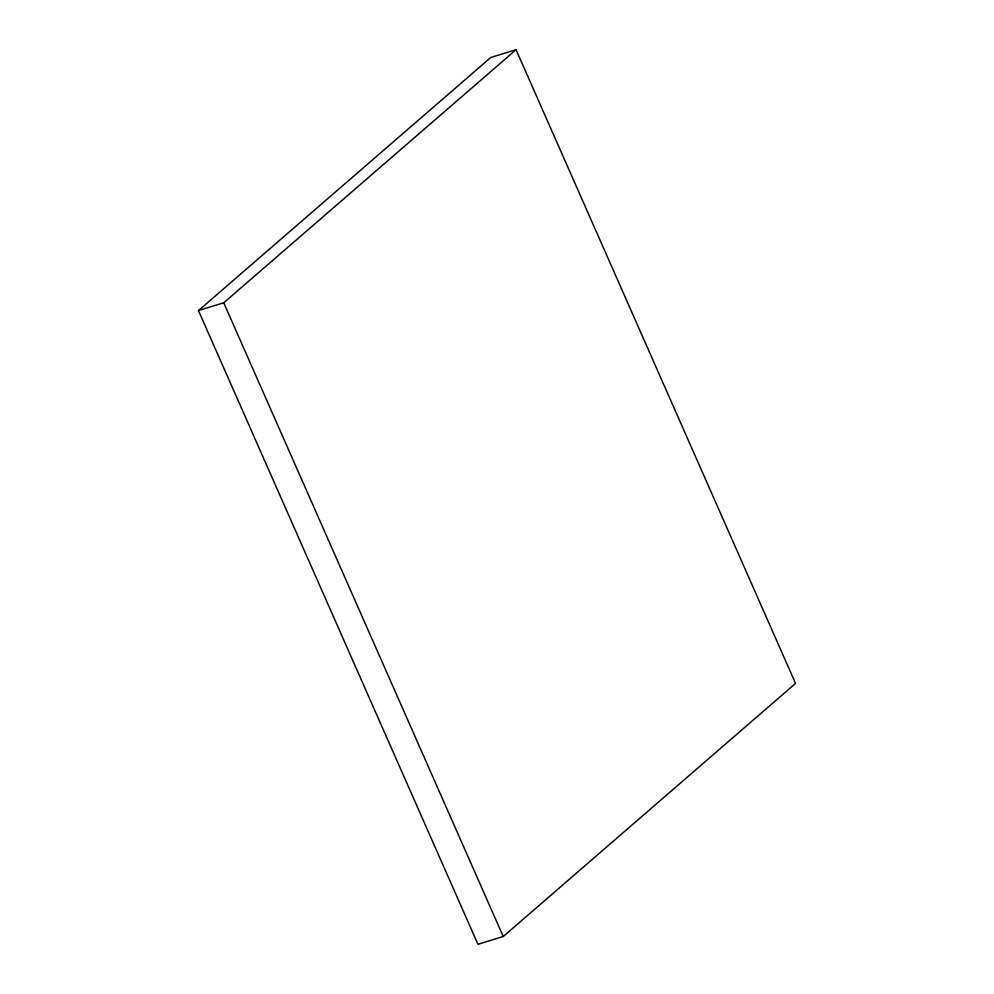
<?xml version="1.0" encoding="UTF-8"?>
<svg xmlns="http://www.w3.org/2000/svg" width="994" height="994" viewBox="0 0 994 994"><rect width="100%" height="100%" fill="white"/><g stroke="black" fill="none" stroke-linecap="round" stroke-linejoin="round"><path stroke-width="1.49" d="M198.452 310.588L490.763 57.503L516.048 49.7L795.548 683.412L503.237 936.497L477.952 944.3L198.452 310.588L223.737 302.785L516.048 49.7M223.737 302.785L503.237 936.497"/></g></svg>
